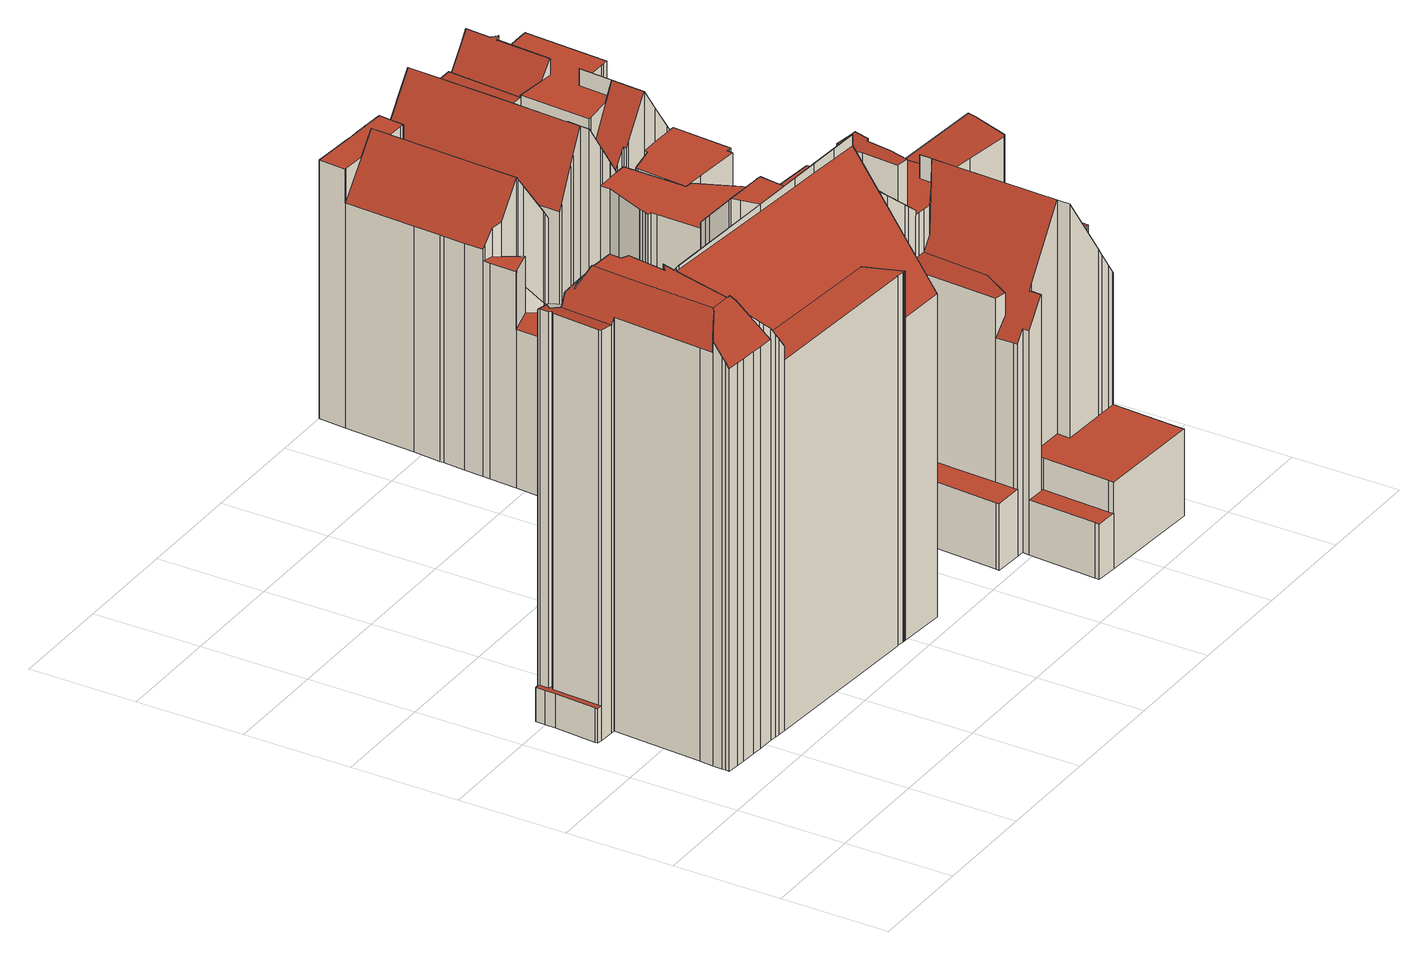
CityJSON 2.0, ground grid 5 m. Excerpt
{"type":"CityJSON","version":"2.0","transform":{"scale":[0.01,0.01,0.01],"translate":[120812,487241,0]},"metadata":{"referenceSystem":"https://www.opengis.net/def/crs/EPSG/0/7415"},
"CityObjects":{
"building1":{"type":"Building","attributes":{"dak_type":"slanted","data_area":201.43,"data_coverage":0.846,"geconstateerd":false,"gid":14483164,"h_dak_50p":17.5,"h_dak_70p":19.79,"h_dak_max":21.62,"h_dak_min":2.57,"h_maaiveld":0.938,"kas_warenhuis":false,"lod11_replace":false,"ondergronds_type":"above ground","oorspronkelijkbouwjaar":1790,"pw_actueel":"yes","pw_bron":"ahn3","reconstructie_methode":"tudelft3d-geoflow","reconstruction_skipped":false,"rmse_lod12":5.98,"rmse_lod13":1.58,"rmse_lod22":0.223,"rn":1,"status":"Pand in gebruik","t_run":507.71,"val3dity_codes_lod12":"[]","val3dity_codes_lod13":"[104]","val3dity_codes_lod22":"[303]"},"children":["building1-1"]},
"building1-1":{"type":"BuildingPart","parents":["building1"],"geometry":[{"type":"Solid","lod":"2.2","boundaries":[[[[0,1,2,3,4,5,6,7,8,9,10,11,12,13,14,15,16,17,18,19,20,21,22,23,24,25,26,27,28,29,30,31,32,33,34,35,36,37,38,39,40,41,42,43,44,45,46,47,48,49,50,51,52,53,54,55,56,57,58,59,60,61,62,63,64,65,66,67,68,69,70,71,72,73,74,75,76,77,78,79,80,81,82,83,84,85,86,87,88,89,90]],[[91,5,4,92]],[[93,94,95,96]],[[97,98,99,100]],[[101,36,35,102]],[[103,104,105,106]],[[107,108,109,110]],[[111,112,113,114]],[[115,116,14,13,117]],[[118,27,26,119]],[[120,47,46,121]],[[122,123,124,125]],[[126,127,128,129]],[[129,128,130,131]],[[132,84,83,133]],[[134,65,64,135]],[[136,137,138,139]],[[140,62,61,141]],[[142,89,88,143]],[[144,77,76,145]],[[146,81,80,147]],[[147,80,79,148]],[[149,150,148,151]],[[152,153,12,11,154,155]],[[156,28,27,118,157]],[[158,159,34,33,160]],[[161,162,163]],[[164,32,31,165]],[[166,167,168,169]],[[117,13,12,153]],[[170,56,55,171]],[[172,173,174,175]],[[176,177,173,172]],[[178,179,180]],[[151,148,79,78,181,182]],[[183,184,150,149]],[[185,186,121,187]],[[188,189,190,191]],[[192,193,194,195]],[[196,132,197,198]],[[199,86,85,200]],[[201,202,203,204]],[[202,205,206,207]],[[208,209,210,211]],[[212,21,20,213]],[[213,20,19,214]],[[215,216,186,185]],[[217,10,9,218]],[[154,11,10,217]],[[155,154,205,202,201]],[[219,207,206,218,220]],[[221,59,58,222]],[[223,224,225,226]],[[227,228,229,230]],[[231,232,228,227]],[[230,229,233,234]],[[175,235,236]],[[235,175,174,145,237]],[[238,239,240,241]],[[242,243,239,238]],[[222,58,57,244]],[[245,38,37,246,247]],[[248,0,90,249]],[[141,61,60,250]],[[251,252,250,253]],[[129,128,254,255]],[[256,257,258,259]],[[260,261,257,256]],[[262,69,68,263]],[[264,265,127,126]],[[266,73,72,267]],[[267,72,71,265,264]],[[259,258,128,129]],[[237,145,76,75,268]],[[269,67,66,270,271]],[[272,273,274,275]],[[114,113,276,277]],[[234,233,278,279]],[[280,281,282]],[[244,57,56,170]],[[246,37,36,101]],[[283,30,29,284]],[[165,31,30,283,285]],[[285,283,286]],[[133,83,82,287]],[[287,82,81,146,288]],[[288,146,193,192]],[[289,290,291,292]],[[277,276,290,289]],[[293,294,295,296]],[[279,278,294,293]],[[297,16,15,298]],[[298,15,14,116]],[[296,295,116,115]],[[299,17,16,297]],[[187,121,46,45,300]],[[300,45,44,301]],[[301,44,43,302,303]],[[303,302,224,223]],[[304,305,306,307]],[[308,309,310,311]],[[312,313,309,308]],[[314,315,316]],[[317,316,137,136]],[[249,90,89,142]],[[143,88,87,318]],[[169,168,319,320]],[[247,246,321,322]],[[284,29,28,156]],[[323,41,40,324]],[[157,118,325,326,327]],[[328,52,51,329]],[[253,250,60,59,221]],[[330,63,62,140]],[[135,64,63,330]],[[331,332,333,334]],[[335,336,332,331]],[[131,130,336,335]],[[265,71,70,337]],[[337,70,69,262]],[[324,40,39,338]],[[338,39,38,245]],[[322,321,281,280]],[[302,43,42,339]],[[340,341,252,251]],[[226,225,342,343]],[[216,215,344]],[[345,346,344]],[[343,342,305,304]],[[315,347,348]],[[349,350,351,352]],[[353,354,355,356]],[[357,353,358,359]],[[356,355,360,361]],[[362,363,364,365]],[[365,364,366,367]],[[368,369,209,208]],[[200,85,84,132,196]],[[271,270,370,371]],[[270,66,65,134]],[[372,50,49,373]],[[292,291,153,152]],[[255,254,374,161]],[[162,161,374,261,260]],[[195,194,286]],[[232,375,376,377]],[[378,379,375,232,231]],[[380,212,381,382]],[[383,22,21,212,380]],[[382,381,379,378]],[[110,109,384]],[[361,360,385,386]],[[327,326,387,388]],[[268,75,74,389]],[[119,26,25,390]],[[198,197,369,368]],[[389,74,73,266]],[[329,51,50,372]],[[171,55,54,391]],[[392,393,108,107]],[[390,25,24,319]],[[394,23,22,383]],[[320,319,24,23,394]],[[326,325,167,166,395]],[[395,166,396,397]],[[397,396,398]],[[181,78,77,144]],[[367,366,399,400]],[[182,181,401,402]],[[402,401,403,404]],[[405,406,184,183]],[[96,95,179,178]],[[407,408,406,405]],[[409,410,408,407]],[[410,409,411]],[[275,274,412,413]],[[414,415,341,340]],[[416,417,415,414]],[[371,370,417,416]],[[418,263,68,67,269]],[[334,333,263,418]],[[373,49,48,419]],[[419,48,47,120]],[[420,421,313,312]],[[191,190,421,420]],[[311,310,347,315,314]],[[307,306,422]],[[316,317,423]],[[424,425,423]],[[425,424,393,392]],[[346,345,189,188]],[[125,124,426,427]],[[92,4,3,428]],[[428,3,2,426]],[[429,318,87,86,199]],[[430,1,0,248]],[[427,426,2,1,430]],[[352,351,123,122]],[[431,432,433]],[[243,242,433]],[[432,431,434,350,349]],[[434,431,435]],[[436,437,435]],[[437,436,207,219]],[[438,391,54,53,439]],[[439,53,52,328]],[[440,441,391,438]],[[441,440,442]],[[211,210,359,443]],[[443,359,358,363,362]],[[400,399,318,429]],[[220,218,9,8,104,103]],[[104,8,7,444]],[[106,105,6,5,91]],[[444,7,6,105]],[[388,387,354,353,357]],[[386,385,445]],[[241,240,445]],[[102,35,34,159]],[[413,412,159,158]],[[160,33,32,164]],[[204,203,112,111]],[[446,447,177,176]],[[447,446,448]],[[214,19,18,99]],[[100,99,18,17,299]],[[377,376,98,97]],[[404,403,94,93]],[[139,138,273,272]],[[339,42,41,323]],[[218,206,205,154,217]],[[257,261,374,254,128,258]],[[288,192,195,286,283,284,449,287]],[[450,451,331,334,418,269,271,371,416,414,340,251,253,221,452,453]],[[265,337,262,263,333,332,336,130,128,127]],[[302,339,323,324,338,245,247,322,280,282,454,455,305,342,225,224]],[[315,348,422,306,305,455,454,282,281,321,246,101,102,159,412,274,273,138,137,316]],[[379,381,212,213,214,99,98,376,375]],[[237,268,389,266,267,264,126,129,255,161,163,456,457,458,459,236,235]],[[314,316,423,425,392,107,110,384,456,163,162,460,461,462,463,464,191,420,312,308,311]],[[390,319,168,167,325,118,119]],[[465,398,396,166,169,320,394,383,380,382,378,231,227,466,467,238,241,445,385,360]],[[405,183,149,151,182,402,404,93,96,468]],[[405,468,96,178,180,411,409,407]],[[415,417,370,270,134,135,330,140,141,250,252,341]],[[190,189,345,344,215,185,187,300,301,303,223,226,343,304,307,422,348,347,310,309,313,421]],[[411,180,179,95,94,403,401,181,144,145,174,173,177,447,448,469,424,423,317,136,139,272,275,413,158,160,164,165,285,286,194,193,146,147,148,150,184,406,408,410]],[[428,426,124,123,351,350,434,435,437,219,220,103,106,91,92]],[[364,363,358,353,356,361,386,445,240,239,243,433,432,349,352,122,125,427,430,248,249,142,143,318,399,366]],[[464,463,442,440,438,439,328,329,372,373,419,120,121,186,216,344,346,188,191]],[[461,460,162,260,256,259,129,131,335,331,451,450,453,452,221,222,244,170,171,391,441,442,463,462]],[[400,429,199,200,196,198,368,208,211,443,362,365,367]],[[444,105,104]],[[398,465,360,355,354,387,326,395,397]],[[388,357,359,210,209,369,197,132,133,287,449,284,156,157,327]],[[155,201,204,111,114,277,289,292,152]],[[448,446,176,172,175,236,459,458,457,456,384,109,108,393,424,469]],[[100,299,297,298,116,295,294,278,233,229,228,232,377,97]],[[276,113,112,203,202,207,436,435,431,433,242,238,467,466,227,230,234,279,293,296,115,117,153,291,290]]]],"semantics":{"surfaces":[{"type":"GroundSurface"},{"type":"WallSurface","on_footprint_edge":true},{"type":"WallSurface","on_footprint_edge":false},{"type":"RoofSurface"}],"values":[[0,1,2,2,1,2,2,2,1,1,1,2,2,2,1,1,2,1,1,1,1,1,2,1,1,1,2,1,2,1,1,2,2,2,1,2,2,2,2,2,1,2,2,2,1,1,2,1,1,2,2,1,2,2,2,2,2,2,2,2,1,1,1,1,2,2,2,2,1,2,1,1,2,1,1,2,2,2,2,1,1,1,1,2,1,1,2,2,2,2,2,1,1,2,1,1,1,1,2,2,2,2,2,2,1,1,2,2,1,1,2,1,1,1,1,2,2,2,1,1,1,1,2,1,2,2,2,2,2,2,2,2,2,2,2,2,2,1,2,1,1,2,2,2,2,2,2,2,1,2,2,2,2,1,1,2,1,1,1,2,1,1,1,2,2,2,1,2,2,2,2,2,2,2,2,2,2,2,2,1,2,1,1,2,2,2,2,2,2,2,2,2,1,1,1,1,1,2,2,2,2,2,2,2,1,1,2,2,2,2,2,1,1,1,1,2,2,2,1,2,1,2,2,2,1,1,2,2,2,1,3,3,3,3,3,3,3,3,3,3,3,3,3,3,3,3,3,3,3,3,3,3,3,3,3,3,3,3,3]]}}]},
"building2":{"type":"Building","attributes":{"dak_type":"slanted","data_area":37.98,"data_coverage":0.79,"geconstateerd":false,"gid":16989538,"h_dak_50p":11.69,"h_dak_70p":12.41,"h_dak_max":13.31,"h_dak_min":3.98,"h_maaiveld":0.32,"kas_warenhuis":false,"lod11_replace":false,"ondergronds_type":"above ground","oorspronkelijkbouwjaar":1005,"pw_actueel":"yes","pw_bron":"ahn3","reconstructie_methode":"tudelft3d-geoflow","reconstruction_skipped":false,"rmse_lod12":3.16,"rmse_lod13":1.76,"rmse_lod22":0.305,"rn":1,"status":"Pand in gebruik","t_run":114.34,"val3dity_codes_lod12":"[]","val3dity_codes_lod13":"[]","val3dity_codes_lod22":"[303]"},"children":["building2-1"]},
"building2-1":{"type":"BuildingPart","parents":["building2"],"geometry":[{"type":"Solid","lod":"2.2","boundaries":[[[[470,471,472,473,474,475,476,477,478,479,480,481,482,483,484,485,486,487,488,489,490,491,492,493,494,495,496,497,498,499]],[[500,478,477,501,502]],[[503,471,470,504,505]],[[506,476,475,507]],[[508,482,481,509]],[[510,494,493,511]],[[512,487,486,513]],[[507,475,474,514]],[[515,516,495,494,510]],[[517,518,489,488,519]],[[519,488,487,512]],[[501,477,476,506]],[[502,501,520,521]],[[522,523,524]],[[525,526,527]],[[528,529,527]],[[529,528,530,531]],[[513,486,485,532]],[[533,534,518,517]],[[535,536,492,491,537]],[[538,479,478,500]],[[539,483,482,508]],[[532,485,484,540]],[[541,542,496,495,516]],[[543,544,542,541]],[[545,546,547,548,549]],[[516,515,550]],[[547,546,545,550]],[[545,546,544,543]],[[549,548,551,552]],[[552,551,553,554]],[[555,556,557,558]],[[559,560,561,562]],[[540,484,483,539]],[[531,530,563,564]],[[564,563,534,533]],[[565,490,489,518]],[[537,491,490,565]],[[566,472,471,503]],[[567,568,546,545]],[[569,570,568,567,571]],[[571,567,572,573]],[[505,504,570,569]],[[574,499,498,575]],[[575,498,497,576]],[[576,497,496,542]],[[504,470,499,574]],[[514,474,473,577]],[[509,481,480,578]],[[579,566,560,559]],[[577,473,472,566,579]],[[554,553,580,581]],[[582,583,556,555]],[[578,480,479,538]],[[521,520,524]],[[526,525,523,522]],[[562,561,573,584]],[[585,581,580,583,582]],[[584,573,572,581,585]],[[511,493,492,536]],[[586,587,536,535]],[[558,557,587,586]],[[545,543,541,516,550]],[[504,574,575,576,542,544,546,568,570]],[[507,514,577,579,559,562,584,585,588,589,590,591,592,522,524,520,501,506]],[[573,561,560,566,503,505,569,571]],[[583,580,553,551,548,547,550,515,510,511,536,587,557,556]],[[532,540,539,508,509,578,538,500,502,521,524,523,525,527,529,531,564,533,517,519,512,513]],[[581,572,567,545,549,552,554]],[[558,586,535,537,565,518,534,563,530,528,527,526,522,592,591,590,589,588,585,582,555]]]],"semantics":{"surfaces":[{"type":"GroundSurface"},{"type":"WallSurface","on_footprint_edge":true},{"type":"WallSurface","on_footprint_edge":false},{"type":"RoofSurface"}],"values":[[0,1,1,1,1,1,1,1,1,1,1,1,2,2,2,2,2,1,2,1,1,1,1,1,2,2,2,2,2,2,2,2,2,1,2,2,1,1,1,2,2,2,2,1,1,1,1,1,1,2,1,2,2,1,2,2,2,2,2,1,2,2,3,3,3,3,3,3,3,3]]}}]},
"building3":{"type":"Building","attributes":{"dak_type":"slanted","data_area":53.43,"data_coverage":0.822,"geconstateerd":false,"gid":16989532,"h_dak_50p":11.53,"h_dak_70p":12.73,"h_dak_max":14,"h_dak_min":3.99,"h_maaiveld":0.319,"kas_warenhuis":false,"lod11_replace":false,"ondergronds_type":"above ground","oorspronkelijkbouwjaar":1005,"pw_actueel":"yes","pw_bron":"ahn3","reconstructie_methode":"tudelft3d-geoflow","reconstruction_skipped":false,"rmse_lod12":2.95,"rmse_lod13":1.25,"rmse_lod22":0.203,"rn":1,"status":"Pand in gebruik","t_run":145.62,"val3dity_codes_lod12":"[]","val3dity_codes_lod13":"[]","val3dity_codes_lod22":"[]"},"children":["building3-1"]},
"building3-1":{"type":"BuildingPart","parents":["building3"],"geometry":[{"type":"Solid","lod":"2.2","boundaries":[[[[593,594,595,596,597,598,599,600,601,602,603,604,605,606,607,608,609,610,611,612,613,614,615,616,617,618,493,619,620,621,622,623,487,624,625,626,627,628,629]],[[630,631,632,633]],[[634,593,629,635]],[[636,607,606,637]],[[637,606,605,638]],[[639,640,641,642]],[[643,613,612,644]],[[645,634,646]],[[647,601,600,648]],[[649,625,624,650]],[[651,626,625,649]],[[635,629,628,652]],[[653,617,616,654]],[[654,616,615,655]],[[656,655,615,614,657]],[[658,609,608,631,630]],[[644,612,611,659]],[[631,608,607,636]],[[660,661,655,656]],[[662,618,617,653]],[[663,493,618,662]],[[664,665,666,667]],[[668,669,665,664]],[[670,602,601,647]],[[652,628,627,671]],[[671,627,626,651]],[[672,487,623,673]],[[650,624,487,672]],[[674,675,640,639]],[[676,597,596,677]],[[678,679,680]],[[681,595,594,678]],[[682,604,603,683]],[[679,678,594,593,634,645]],[[657,614,613,643]],[[667,666,661,660]],[[684,685,686,687]],[[688,599,598,689]],[[687,686,690,691]],[[691,690,689,692]],[[692,689,598,597,676]],[[648,600,599,688]],[[677,596,595,681]],[[693,610,609,658]],[[659,611,610,693]],[[633,632,683,694]],[[694,683,603,602,670]],[[638,605,604,682]],[[673,623,622,695]],[[695,622,621,696,697]],[[697,696,698,699]],[[699,698,700,701]],[[702,620,619,703]],[[703,619,493,663]],[[696,621,620,702]],[[701,700,704,705]],[[706,707,708,709]],[[705,704,707,706]],[[709,708,675,674,710]],[[710,674,685,684]],[[642,641,669,668]],[[679,645,646,680]],[[638,682,683,632,631,636,637]],[[700,698,696,702,703,663,662,653,711,712,713]],[[673,695,697,699,701,705,706,714,715,716,717,718,649,650,672]],[[709,710,684,687,691,692,676,677,681,678,680,646,634,635,652,671,651,649,718,717,716,715,714,706]],[[707,704,700,713,712,711,653,654,655,661,666,665,669,641,640,675,708]],[[639,642,668,664,667,660,656,657,643,644,659,693,658,630,633,694,670,647,648,688,689,690,686,685,674]]]],"semantics":{"surfaces":[{"type":"GroundSurface"},{"type":"WallSurface","on_footprint_edge":false},{"type":"WallSurface","on_footprint_edge":true},{"type":"RoofSurface"}],"values":[[0,1,2,2,2,1,2,1,2,2,2,2,2,2,2,2,2,2,1,2,2,1,1,2,2,2,2,2,1,2,1,2,2,2,2,1,1,2,1,1,2,2,2,2,2,1,2,2,2,2,1,1,2,2,2,1,1,1,1,1,1,3,3,3,3,3,3,3]]}}]},
"building4":{"type":"Building","attributes":{"dak_type":"slanted","data_area":38.58,"data_coverage":0.84,"geconstateerd":false,"gid":16989536,"h_dak_50p":11.95,"h_dak_70p":12.9,"h_dak_max":14.07,"h_dak_min":8.56,"h_maaiveld":1.52,"kas_warenhuis":false,"lod11_replace":false,"ondergronds_type":"above ground","oorspronkelijkbouwjaar":1005,"pw_actueel":"yes","pw_bron":"ahn3","reconstructie_methode":"tudelft3d-geoflow","reconstruction_skipped":false,"rmse_lod12":2.09,"rmse_lod13":1.74,"rmse_lod22":0.554,"rn":1,"status":"Pand in gebruik","t_run":116.1,"val3dity_codes_lod12":"[]","val3dity_codes_lod13":"[]","val3dity_codes_lod22":"[]"},"children":["building4-1"]},
"building4-1":{"type":"BuildingPart","parents":["building4"],"geometry":[{"type":"Solid","lod":"2.2","boundaries":[[[[719,720,721,722,723,724,725,726,727,728,729,730,731,732,733,734,735,736,737,738,739,740,741,742,743,744,745,746,747,748,749,750,751,752]],[[753,747,746,754]],[[755,743,742,756]],[[757,758,759,760,761]],[[762,763,758,757]],[[763,738,737,764]],[[765,736,735,766]],[[767,740,739,768]],[[754,746,745,769]],[[770,741,740,767]],[[771,772,773,774]],[[775,752,751,776]],[[776,751,750,777]],[[778,728,727,779]],[[780,730,729,781]],[[781,729,728,778]],[[782,731,730,780,783]],[[784,785,786,787]],[[788,789,790,791]],[[791,790,792]],[[769,745,744,793]],[[756,742,741,770]],[[783,780,785,784]],[[787,786,779,794]],[[795,764,737,736,765]],[[768,739,738,763,762]],[[796,797,792]],[[798,799,764,795]],[[800,719,752,775]],[[801,725,724,802]],[[803,804,805,806]],[[761,760,789,788]],[[760,759,807,808]],[[809,810,811]],[[812,813,811]],[[814,815,793,816]],[[806,805,723,722,817]],[[818,819,810,809]],[[817,722,721,820]],[[821,749,748,822]],[[823,824,825]],[[824,823,813,812]],[[766,735,734,826]],[[826,734,733,827]],[[828,732,731,782]],[[827,733,732,828]],[[808,807,799,798]],[[822,748,747,753]],[[829,830,831]],[[815,814,831]],[[830,829,772,771]],[[802,724,723,805]],[[797,726,725,801]],[[832,833,804,803]],[[833,832,825]],[[816,793,744,743,755,834]],[[834,755,819,818]],[[794,779,727,726,797,796]],[[774,773,835,836]],[[837,720,719,800]],[[838,839,840,841]],[[842,843,844]],[[836,835,845,843,842]],[[843,845,846]],[[841,840,846]],[[820,721,720,837,847]],[[847,837,839,838]],[[777,750,749,821]],[[779,786,785,780,781,778]],[[764,799,807,759,758,763]],[[808,798,795,765,766,826,827,828,782,783,784,787,794,796,792,790,789,760]],[[804,833,825,824,812,761,788,791,792,797,801,802,805]],[[810,819,755,756,770,767,768,762,757,761,812,811]],[[844,848,821,822,753,754,769,793,815,831,830,771,774,836,842]],[[846,840,839,837,800,775,776,777,821,848,844,843]],[[841,846,845,835,773,772,829,831,814,816,834,818,809,811,813,823,825,832,803,806,817,820,847,838]]]],"semantics":{"surfaces":[{"type":"GroundSurface"},{"type":"WallSurface","on_footprint_edge":true},{"type":"WallSurface","on_footprint_edge":false},{"type":"RoofSurface"}],"values":[[0,1,1,2,2,1,1,1,1,1,2,1,1,1,1,1,1,2,2,2,1,1,2,2,1,1,2,2,1,1,2,2,2,2,2,2,1,2,1,1,2,2,1,1,1,1,2,1,2,2,2,1,1,2,2,1,2,1,2,1,2,2,2,2,2,1,2,1,3,3,3,3,3,3,3,3]]}}]}
},
"vertices":[
[2557,1334,94],[2566,1333,94],[2650,1327,94],[2688,1325,94],[3146,1295,94],[3146,1292,94],[3144,1262,94],[3135,1115,94],[3112,1106,94],[3097,1100,94],[2860,1008,94],[2857,968,94],[2830,550,94],[2828,519,94],[2822,428,94],[2804,165,94],[2801,114,94],[2799,84,94],[2302,116,94],[2200,123,94],[2201,146,94],[2222,462,94],[2224,493,94],[2190,496,94],[2188,496,94],[2058,504,94],[2059,522,94],[2093,1046,94],[2036,1051,94],[1989,1055,94],[1677,1080,94],[1678,1065,94],[1660,1066,94],[1653,984,94],[1651,945,94],[1623,566,94],[1620,533,94],[1396,548,94],[1392,549,94],[1382,549,94],[1379,549,94],[1345,554,94],[1345,552,94],[544,605,94],[504,607,94],[481,609,94],[450,611,94],[378,616,94],[327,619,94],[255,624,94],[217,626,94],[158,630,94],[160,649,94],[161,667,94],[164,710,94],[168,773,94],[196,1188,94],[193,1188,94],[191,1188,94],[177,1189,94],[102,1194,94],[80,1196,94],[80,1207,94],[94,1401,94],[97,1454,94],[100,1496,94],[112,1495,94],[120,1495,94],[178,1491,94],[186,1490,94],[197,1490,94],[303,1483,94],[311,1482,94],[430,1474,94],[442,1474,94],[475,1471,94],[564,1465,94],[1202,1423,94],[1259,1419,94],[1394,1411,94],[1418,1409,94],[1652,1393,94],[2009,1370,94],[2032,1368,94],[2217,1356,94],[2226,1355,94],[2320,1349,94],[2347,1347,94],[2479,1339,94],[2488,1338,94],[2498,1337,94],[3146,1292,1423],[3146,1295,1423],[1195,1248,2037],[1195,1248,1835],[1196,1241,1844],[1196,1241,2044],[2303,141,497],[2303,141,352],[2302,116,352],[2302,116,497],[1620,533,1599],[1623,566,1642],[3112,1106,1398],[3112,1106,358],[3144,1262,385],[3144,1262,1419],[447,1270,2156],[447,1270,2107],[433,1277,2126],[433,1277,2156],[2738,956,1290],[2738,956,1273],[2731,806,1274],[2731,806,1290],[2822,428,1110],[2822,428,498],[2828,519,1107],[2093,1046,404],[2059,522,402],[378,616,1965],[450,611,1964],[2652,1285,1462],[2652,1285,1426],[2651,1314,1430],[2651,1314,1462],[289,1448,2026],[289,1448,275],[268,1391,273],[268,1391,2104],[230,1438,268],[230,1438,2045],[2217,1356,1567],[2032,1368,1722],[100,1496,252],[97,1454,252],[460,1042,2174],[460,1042,2156],[1016,997,2152],[1016,997,2185],[80,1207,254],[80,1196,254],[2488,1338,1466],[2479,1339,1466],[1202,1423,1600],[564,1465,1599],[1652,1393,1601],[1418,1409,1601],[1394,1411,1601],[1396,1382,1877],[1396,1382,1638],[1394,1411,1847],[2830,550,1293],[2830,550,1106],[2857,968,366],[2857,968,1296],[2036,1051,1705],[2093,1046,1657],[1651,945,2199],[1651,945,2148],[1653,984,2148],[303,1357,2146],[303,1357,2157],[316,1348,2157],[1660,1066,2037],[1678,1065,2037],[2193,600,1078],[2193,600,406],[2189,517,406],[2189,517,1081],[196,1188,2021],[168,773,2020],[573,1330,1946],[573,1330,1779],[566,1438,1636],[566,1438,1970],[573,1323,1944],[573,1323,1789],[1206,1200,2043],[1206,1200,1898],[1231,1093,2039],[1259,1419,1600],[1259,1419,1847],[1405,1235,2036],[1405,1235,1834],[440,637,2032],[440,637,1997],[450,611,2015],[384,762,2156],[384,762,2124],[365,763,2150],[365,763,2156],[1654,1365,1751],[1654,1365,1639],[1655,1347,1663],[1655,1347,1751],[2217,1356,1738],[2218,1340,1565],[2218,1340,1737],[2320,1349,1733],[2226,1355,1738],[2843,966,1296],[2843,966,1114],[2833,965,1129],[2833,965,1295],[2843,966,368],[2876,1127,395],[2876,1127,1074],[2224,1239,1728],[2224,1239,1556],[2233,1082,1541],[2233,1082,1715],[2222,462,350],[2201,146,352],[2200,123,352],[434,652,2042],[434,652,2016],[2860,1008,374],[3097,1100,359],[2876,1127,1402],[3097,1100,1397],[177,1189,1994],[191,1188,2013],[545,632,1890],[545,632,1819],[545,640,1819],[545,640,1891],[2513,505,1586],[2513,505,497],[2510,446,497],[2510,446,1587],[2324,512,1291],[2324,512,496],[2713,434,498],[2713,434,1276],[566,1438,2013],[534,1440,2013],[564,1465,1977],[2545,1109,1578],[2545,1109,1465],[2485,1076,1466],[2485,1076,1486],[2548,1166,1577],[2548,1166,1465],[193,1188,2017],[1392,549,1816],[1396,548,1596],[1396,548,1816],[2557,1334,1464],[2498,1337,1466],[102,1194,257],[102,1204,2006],[102,1204,257],[102,1194,2006],[305,1377,278],[305,1377,2118],[265,1385,2101],[265,1385,273],[244,1400,270],[244,1400,2070],[285,1370,2130],[285,1370,276],[186,1490,262],[178,1491,261],[303,1483,1979],[303,1483,276],[430,1474,1978],[311,1482,1979],[475,1471,1978],[120,1495,2007],[112,1495,254],[112,1495,2008],[1258,977,2190],[1258,977,2150],[1386,967,2149],[1386,967,2193],[2737,554,1247],[2737,554,1289],[2740,433,498],[2740,433,1235],[1369,626,1815],[1369,626,1696],[1337,718,1815],[1677,1080,1752],[1989,1055,1744],[1677,1080,2016],[1661,1280,1751],[2009,1370,1742],[1652,1393,1751],[2782,552,1291],[2782,552,1179],[2818,550,1123],[2818,550,1293],[2789,430,1160],[2789,430,498],[2814,429,498],[2814,429,1122],[2801,114,500],[2804,165,499],[2799,84,500],[481,609,1973],[504,607,1942],[544,605,1819],[544,605,1888],[551,780,1902],[551,780,1818],[553,843,1902],[553,843,1908],[388,848,2156],[388,848,2131],[407,923,2115],[407,923,2156],[375,801,2156],[375,801,2142],[428,1004,2156],[428,1004,2102],[439,1043,2156],[439,1043,2173],[2347,1347,1470],[2188,496,406],[2188,496,1081],[1395,550,1599],[1395,550,1816],[1345,554,1816],[1379,549,1816],[2212,1036,407],[2212,1036,1265],[2212,1036,1556],[160,649,1995],[158,630,1970],[94,1401,253],[194,1436,1995],[194,1436,264],[154,1465,259],[154,1465,2001],[199,1433,2002],[199,1433,265],[197,1490,264],[1382,549,1816],[1345,552,1816],[116,1425,2007],[116,1425,255],[550,753,1818],[550,753,1900],[417,694,2070],[398,744,2103],[398,744,2134],[428,1004,2097],[492,922,2000],[2654,1175,1462],[2654,1175,1411],[2657,1189,1412],[2657,1189,1462],[2289,1030,1471],[2289,1030,1268],[2308,1028,1269],[2308,1028,1471],[2289,1030,1492],[2297,1075,1471],[2297,1075,1487],[2343,1025,1271],[2343,1025,1470],[2313,1164,1718],[2313,1164,1470],[2317,1272,1470],[2317,1272,1727],[2334,1278,1470],[2334,1278,1727],[2222,1265,1730],[2222,1265,1558],[120,1489,255],[120,1489,2007],[217,626,1969],[255,624,1968],[303,1357,278],[2324,512,349],[2321,456,350],[2321,456,496],[2309,512,1267],[2309,512,349],[2222,462,1137],[2305,457,350],[2305,457,1267],[2224,493,1137],[412,1287,2156],[2384,1022,1335],[2384,1022,1469],[2236,1034,1266],[2236,1034,1536],[442,1474,1978],[2058,504,402],[164,710,2019],[421,1086,2156],[421,1086,2118],[2190,496,1084],[2193,600,1262],[2246,589,1161],[2246,589,1264],[2323,720,1269],[2345,1339,1470],[2345,1339,1732],[1249,1392,1638],[1249,1392,1877],[1240,1368,1670],[1240,1368,1903],[1405,1227,2044],[1405,1227,1844],[1402,1192,2042],[1402,1192,1892],[1399,1138,2040],[1399,1138,1964],[1395,1083,2038],[1524,956,2148],[1524,956,2196],[131,1441,2005],[131,1441,257],[117,1446,2007],[117,1446,255],[178,1491,1998],[327,619,1966],[370,780,2156],[370,780,2146],[496,917,1994],[442,1056,2156],[459,1118,2072],[459,1118,2156],[2650,1327,1432],[2650,1327,1462],[2688,1325,1431],[2347,1347,1732],[2566,1333,1464],[2649,1154,1422],[2649,1154,1462],[2622,1157,1463],[2649,1154,1408],[2659,1152,1407],[2667,1151,1394],[2667,1151,1407],[164,710,2075],[161,667,2019],[218,740,2117],[218,740,2093],[258,761,2148],[2297,1075,1712],[3135,1115,357],[2471,1069,1467],[535,1228,1983],[535,1228,1918],[508,1161,2011],[2008,1343,1742],[192,1419,1994],[193,1432,1994],[188,1356,1994],[191,1393,1994],[1163,731,1815],[605,775,1818],[418,1341,2156],[432,1353,2138],[458,1376,2106],[462,1379,2101],[303,1349,2157],[302,1340,2157],[291,1171,2157],[265,768,2157],[270,768,2157],[2341,999,1271],[2519,609,1584],[2540,1009,1579],[1334,1232,2044],[484,1140,2040],
[1709,2545,32],[1717,2670,32],[1719,2704,32],[1725,2796,32],[1732,2896,32],[1733,2914,32],[1741,3039,32],[1763,3372,32],[1772,3498,32],[1775,3497,32],[1885,3487,32],[1952,3480,32],[1991,3476,32],[2021,3474,32],[2074,3468,32],[2078,3468,32],[2152,3461,32],[2176,3459,32],[2171,3390,32],[2168,3341,32],[2168,3338,32],[2122,2653,32],[2121,2640,32],[2098,2282,32],[2079,2284,32],[2016,2288,32],[1830,2300,32],[1724,2307,32],[1693,2309,32],[1694,2331,32],[1772,3498,1238],[1763,3372,1080],[1763,3372,1236],[1717,2670,1037],[1709,2545,772],[1709,2545,1039],[1741,3039,1085],[1733,2914,1086],[1991,3476,1244],[1952,3480,1243],[2079,2284,607],[2098,2282,608],[2176,3459,1249],[2152,3461,1249],[1732,2896,1087],[2016,2288,605],[2016,2288,543],[2168,3341,1247],[2168,3341,1042],[2171,3390,1248],[1768,3372,1086],[1768,3372,1236],[1943,3359,1340],[1943,3359,1240],[1873,3364,1239],[2013,3353,1242],[2013,3353,1247],[2017,3353,1242],[2031,3352,1223],[2031,3352,1243],[2066,3349,1178],[2066,3349,1244],[2078,3468,1247],[2165,3341,1247],[2165,3341,1045],[2121,2640,1050],[2121,2640,610],[2122,2653,1050],[1775,3497,1238],[2021,3474,1245],[2074,3468,1247],[1830,2300,896],[1830,2300,777],[1835,2320,889],[1835,2320,776],[1878,2515,816],[1878,2515,772],[1878,2515,602],[1891,2576,603],[1891,2576,793],[1985,2339,604],[1895,2593,603],[1895,2593,787],[1892,2593,603],[1892,2593,792],[1946,2651,1284],[1946,2651,605],[2084,2643,609],[2084,2643,1100],[1731,2701,1107],[1731,2701,1036],[1770,2692,1035],[1770,2692,1165],[2145,3343,1072],[2145,3343,1246],[2168,3338,1042],[1719,2704,1037],[1839,2579,892],[1839,2579,771],[1719,2548,1038],[1719,2548,772],[1839,2579,1034],[1790,2660,990],[1790,2660,1035],[1694,2331,777],[1693,2309,777],[1724,2307,777],[1725,2796,1088],[1885,3487,1242],[1719,2704,1090],[1896,2654,603],[1896,2654,787],[1908,2653,1334],[1908,2653,604],[1790,2660,1196],[1896,2654,1350],[2101,2642,1078],[2101,2642,609],[1897,2662,1350],[1901,2727,1349],[1910,2851,1347],[1918,2986,1345],[1941,3327,1340],
[2568,3369,32],[2545,3021,32],[2530,2794,32],[2524,2708,32],[2516,2584,32],[2514,2561,32],[2519,2560,32],[2570,2557,32],[2554,2324,32],[2549,2253,32],[2581,2250,32],[2772,2238,32],[2901,2229,32],[2882,1952,32],[2766,1960,32],[2688,1965,32],[2302,1991,32],[2281,1992,32],[2283,2018,32],[2298,2242,32],[2300,2269,32],[2297,2269,32],[2279,2270,32],[2243,2273,32],[2213,2275,32],[2134,2280,32],[2098,2291,32],[2116,2564,32],[2118,2586,32],[2136,2858,32],[2174,3432,32],[2212,3455,32],[2368,3441,32],[2374,3440,32],[2442,3434,32],[2555,3423,32],[2571,3422,32],[2688,1965,1106],[2688,1965,729],[2676,1996,732],[2676,1996,1105],[2568,3369,1085],[2571,3422,1084],[2766,1960,700],[2882,1952,657],[2901,2229,644],[2388,2511,1087],[2388,2511,395],[2363,2457,406],[2363,2457,1089],[2300,2269,1096],[2298,2242,1097],[2568,3369,1280],[2438,3378,1273],[2554,2324,1093],[2570,2557,1084],[2368,3441,1380],[2212,3455,1131],[2374,3440,1372],[2555,3423,1108],[2213,2275,462],[2243,2273,453],[2279,2270,442],[2279,2270,1096],[2297,2269,1096],[2302,1991,1107],[2283,2018,1106],[2286,2286,1096],[2286,2286,439],[2134,2280,421],[2098,2282,402],[2297,2318,1094],[2297,2318,434],[2297,2309,435],[2297,2309,1095],[2303,2324,1094],[2303,2324,432],[2549,2253,1096],[2442,3434,1273],[2176,3459,1074],[2174,3432,1074],[2391,2559,1085],[2391,2559,391],[2516,2584,1091],[2524,2708,1090],[2545,3021,1088],[2545,3021,1278],[2418,3030,1272],[2530,2794,1089],[2772,2238,691],[2581,2250,761],[2410,2559,1243],[2410,2559,1085],[2466,2560,1084],[2466,2560,1161],[2519,2560,1084],[2514,2561,1084],[2469,2560,1084],[2469,2560,1156],[2514,2561,1091],[2281,1992,1107],[2581,2250,1096],[2136,2858,1090],[2118,2586,386],[2118,2586,1097],[2135,2587,395],[2135,2587,1124],[2222,2595,439],[2222,2595,1260],[2116,2564,387],[2098,2291,401],[2244,2597,432],[2244,2597,1296],[2307,2603,1394],[2307,2603,413],[2304,2558,417],[2304,2558,1395],[2391,2559,1269],[2213,2288,461],[2220,2521,444],[2221,2556,442],[2312,2662,1394],[2312,2672,1393],[2339,3036,1387],[2362,3353,1382],[2364,3384,1381],
[2974,3331,152],[2968,3252,152],[2968,3240,152],[2943,2872,152],[2942,2857,152],[2941,2840,152],[2923,2561,152],[2921,2535,152],[2903,2256,152],[2901,2229,152],[2891,2230,152],[2874,2231,152],[2652,2246,152],[2577,2251,152],[2556,2252,152],[2549,2253,152],[2556,2349,152],[2565,2486,152],[2566,2499,152],[2569,2542,152],[2570,2557,152],[2561,2558,152],[2529,2560,152],[2514,2561,152],[2523,2688,152],[2545,3022,152],[2571,3420,152],[2571,3422,152],[2581,3421,152],[2738,3411,152],[2769,3409,152],[2975,3396,152],[2978,3397,152],[2977,3385,152],[2581,3421,1084],[2571,3422,1069],[2523,2688,1088],[2514,2561,1092],[2584,2541,1198],[2584,2541,859],[2701,2539,860],[2701,2539,1096],[2701,2539,1372],[2569,2542,1175],[2569,2542,858],[2566,2499,858],[2565,2486,1097],[2556,2349,1096],[2561,2558,1162],[2570,2557,1175],[2571,3420,1069],[2529,2560,1114],[2737,2998,1368],[2737,2998,1290],[2752,3196,1289],[2752,3196,1366],[2977,3385,1064],[2978,3397,1064],[2975,3396,1068],[2901,2229,864],[2903,2256,864],[2874,2231,864],[2891,2230,864],[2652,2246,1094],[2874,2231,1092],[2876,2256,1093],[2876,2256,864],[2890,2256,864],[2890,2256,1092],[2786,2538,1250],[2786,2538,1095],[2874,2536,1094],[2874,2536,1125],[2895,2536,1094],[2545,3022,1080],[2903,2256,1092],[2566,2499,1097],[2921,2535,1094],[2921,2535,1057],[2593,2504,1096],[2593,2504,859],[2974,3331,1063],[2923,2561,1057],[2941,2840,1059],[2917,2857,1293],[2917,2857,1096],[2942,2857,1060],[2942,2857,1294],[2700,2523,860],[2700,2523,1096],[2659,2695,1292],[2659,2695,1290],[2660,2695,1292],[2713,2698,1371],[2713,2698,1292],[2557,3021,1288],[2557,3021,1098],[2545,3022,1288],[2943,2872,1294],[2537,2689,1290],[2537,2689,1109],[2968,3240,1291],[2769,3409,1364],[2738,3411,1318],[2726,2857,1291],[2726,2857,1369],[2780,2857,1292],[2549,2253,1095],[2556,2252,1095],[2577,2251,1095],[2686,3005,1290],[2686,3005,1292],[2685,3005,1290],[2903,2857,1293],[2903,2857,1115],[2523,2688,1290],[2757,3256,1289],[2757,3256,1366],[2968,3252,1063],[2952,3253,1291],[2952,3253,1087],[2929,3253,1120],[2929,3253,1291],[2766,3255,1380],[2766,3255,1352],[2760,3292,1365],[2766,3255,1289],[2810,3255,1289],[2968,3252,1291],[2768,3403,1364]
]}
